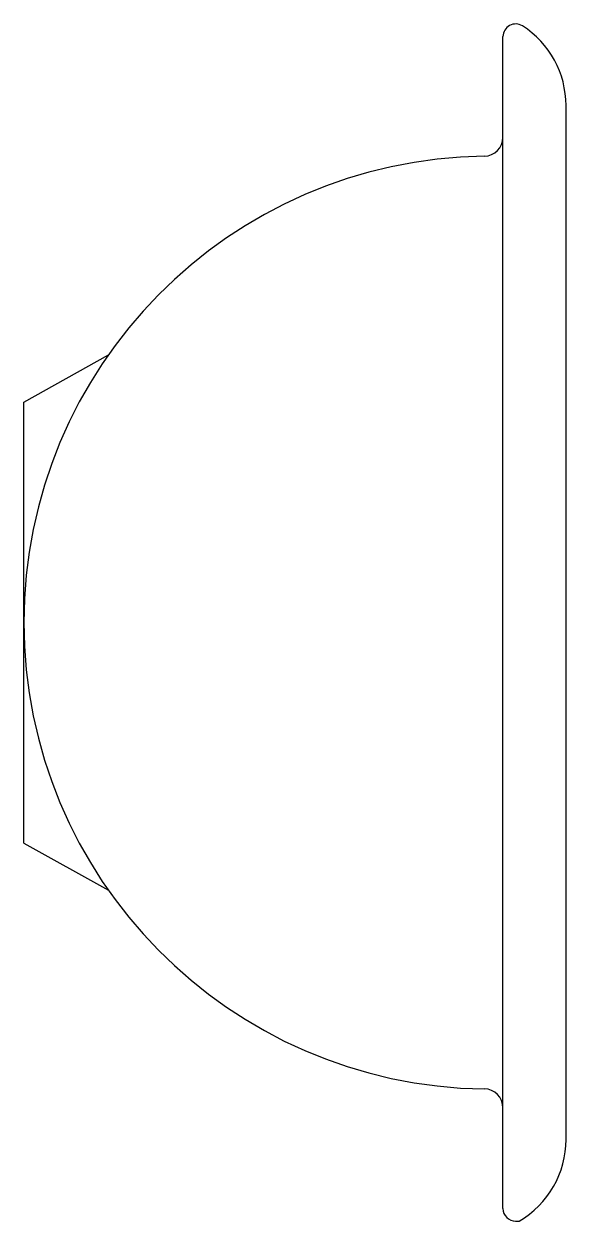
# Model space of a CAD drawing. Extents: x 512 to 598, y 2063 to 2253.
import ezdxf

# ---------------------------------------------------------------- set-up
doc = ezdxf.new("R2010")
doc.units = 0
doc.header["$LTSCALE"] = 20
doc.layers.add('GROSSA', color=3, linetype='CONTINUOUS')

msp = doc.modelspace()

# ---------------------------------------------------------------- linework, layer by layer
at = {"layer": 'GROSSA', "color": 0}
for p, q in [((587.77, 2064.91), (587.77, 2250.91)), ((597.77, 2075.87), (597.77, 2239.96)), ((511.77, 2192.91), (525.19, 2200.41)), ((511.77, 2122.91), (511.77, 2192.91)), ((511.77, 2122.91), (525.19, 2115.41)), ((589.77, 2062.91), (590.33, 2062.91))]:
    msp.add_line(p, q, dxfattribs=at)
for centre, radius, start, end in [((589.77, 2250.91), 2, 57.421, 180), ((582.77, 2239.96), 15, 0, 57.421), ((584.77, 2234.93), 3, 270.7634, 0), ((585.8, 2157.91), 74.03, 90.7634, 269.2366), ((584.77, 2080.89), 3, 0, 89.2366), ((582.77, 2075.87), 15, 300.2734, 0), ((589.77, 2064.91), 2, 180, 270)]:
    msp.add_arc(centre, radius, start, end, dxfattribs=at)

doc.saveas('drawing.dxf')
